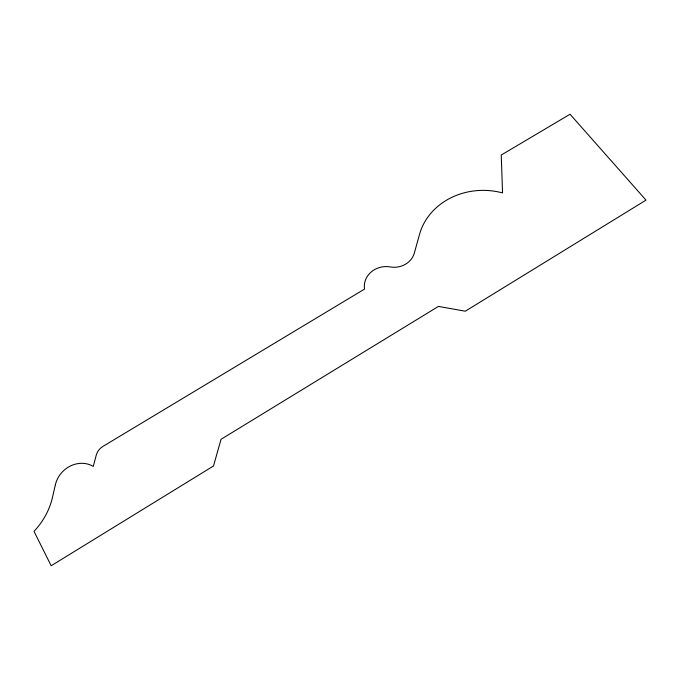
<?xml version="1.0" encoding="UTF-8"?>
<svg xmlns="http://www.w3.org/2000/svg" width="680" height="680" viewBox="0 0 680 680"><rect width="100%" height="100%" fill="white"/><g stroke="black" fill="none" stroke-linecap="round" stroke-linejoin="round"><path stroke-width="1.02" d="M55.36 484.781L52.47 497.394A66.138 56.899 -45.6 0 1 34 531.335L51.17 565.76L213.503 465.978L221.042 439.297L438.43 306.408L465.29 311.21L646 200.124L570.053 114.24L501.245 155.04L502.554 192.916A66.462 58.675 3.2 0 0 419.56 234.294L414.298 253.173A20.4 18.148 -4.6 0 1 390.192 266.934A21.412 19.346 -5.2 0 0 364.556 289.076L102.918 446.412A13.549 12.155 -41.2 0 0 96.246 455.175L93.253 466.429A25.585 22.755 -44.6 0 0 55.36 484.781"/></g></svg>
